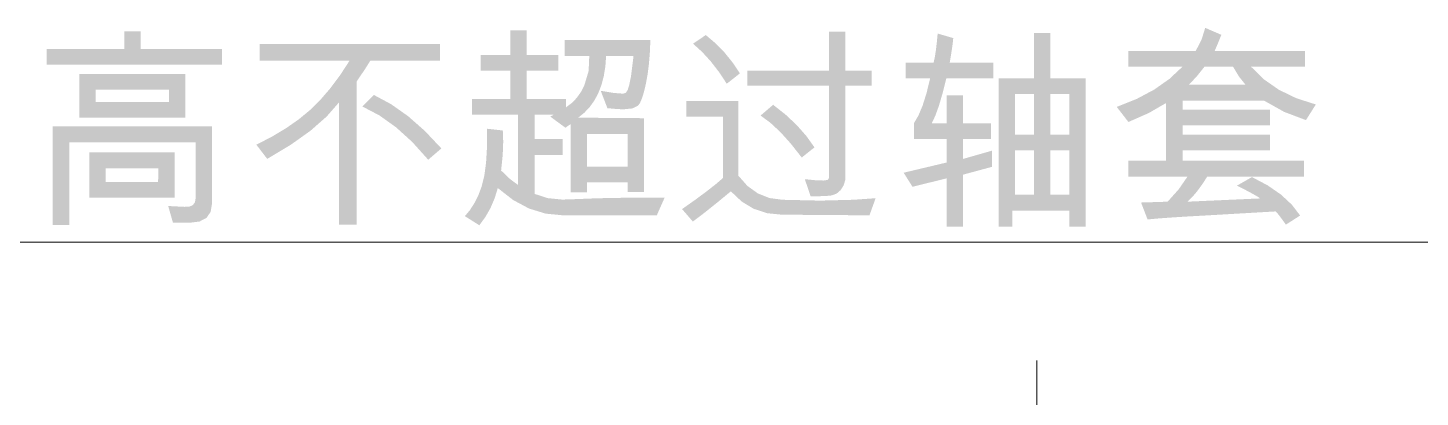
# Model space of a CAD drawing. Header units: millimetres. Extents: x 3 to 591, y 5 to 206.
# Drawn here: x 173.71 to 199.8, y 148.65 to 155.57 of the extents above; entities that cross this region are included whole.
import ezdxf

# ---------------------------------------------------------------- set-up
doc = ezdxf.new("R2010")
doc.units = ezdxf.units.MM

msp = doc.modelspace()

# ---------------------------------------------------------------- hatches: boundary and pattern name
at = {"true_color": 0x0000ff}
h = msp.add_hatch(color=5, dxfattribs=at)
h.paths.add_polyline_path([(185.640696, 152.382996), (185.494624, 152.05392), (183.735696, 152.05392), (183.411374, 152.085856), (183.099869, 152.181664), (182.801179, 152.341345), (182.515305, 152.564897), (182.454542, 152.369129), (182.376468, 152.187728), (182.281133, 152.020589), (182.168591, 151.86761), (181.897393, 152.038486), (181.993494, 152.153604), (182.078329, 152.285569), (182.151796, 152.434276), (182.21379, 152.599623), (182.262263, 152.797217), (182.295232, 153.042663), (182.312699, 153.335858), (182.314663, 153.676698), (182.60846, 153.644728), (182.616729, 153.434715), (182.606807, 153.182534), (182.577041, 152.893972), (182.746127, 152.732742), (182.894541, 152.622774), (182.894541, 153.940179), (182.029684, 153.940179), (182.029684, 154.237284), (182.746816, 154.237284), (182.746816, 154.764246), (182.191742, 154.764246), (182.191742, 155.061351), (182.746816, 155.061351), (182.746816, 155.522718), (183.05274, 155.522718), (183.05274, 155.061351), (183.650809, 155.061351), (183.650809, 154.764246), (183.05274, 154.764246), (183.05274, 154.237284), (183.792471, 154.237284), (183.792471, 154.078534), (183.89914, 154.158004), (183.991804, 154.252511), (184.070516, 154.362005), (184.135327, 154.486433), (184.216769, 154.757149), (184.229585, 155.043161), (183.76932, 155.043161), (183.76932, 155.340266), (185.374459, 155.340266), (185.364442, 155.105035), (185.346829, 154.88882), (185.321671, 154.691623), (185.28902, 154.513443), (185.252451, 154.361307), (185.215571, 154.243072), (185.178485, 154.158736), (185.141295, 154.1083), (185.03553, 154.057726), (184.868994, 154.041051), (184.744282, 154.046426), (184.569133, 154.062549), (184.444007, 154.387766), (184.690538, 154.347596), (184.865136, 154.334298), (184.913436, 154.350972), (184.948921, 154.401546), (184.978686, 154.500007), (185.011759, 154.66172), (185.058612, 155.043161), (184.545431, 155.043161), (184.530704, 154.846533), (184.501411, 154.664691), (184.457558, 154.497642), (184.399152, 154.345391), (184.326199, 154.207946), (184.238706, 154.085312), (184.136678, 153.977497), (184.020123, 153.884506), (185.255396, 153.874584), (185.255396, 152.492136), (184.949472, 152.492136), (184.949472, 152.670179), (184.186039, 152.670179), (184.186039, 152.483868), (183.877909, 152.483868), (183.877909, 153.761585), (183.781447, 153.696542), (183.498673, 153.90435), (183.562063, 153.940179), (183.202671, 153.940179), (183.202671, 153.482119), (183.731837, 153.482119), (183.731837, 153.185014), (183.202671, 153.185014), (183.202671, 152.456307), (183.451889, 152.375968), (183.718057, 152.349372), (183.77553, 152.350612), (183.886798, 152.354333), (184.051912, 152.360534), (184.270926, 152.369215), (184.540763, 152.377492), (184.859072, 152.382514), (185.225751, 152.384331)])
h.paths.add_polyline_path([(184.949472, 152.967284), (184.949472, 153.579133), (184.186039, 153.579133), (184.186039, 152.967284)])
h = msp.add_hatch(color=5, dxfattribs=at)
h.paths.add_polyline_path([(197.845063, 154.132002), (197.659855, 153.838755), (197.252645, 153.992476), (196.876027, 154.20366), (195.347507, 154.20366), (195.347507, 154.037193), (196.984616, 154.037193), (196.984616, 153.741741), (195.347507, 153.741741), (195.347507, 153.567557), (196.984616, 153.567557), (196.984616, 153.270452), (195.347507, 153.270452), (195.347507, 153.076425), (197.624026, 153.076425), (197.624026, 152.780973), (195.81163, 152.780973), (195.711499, 152.628114), (195.616224, 152.498613), (195.525911, 152.39247), (195.440662, 152.309684), (196.806574, 152.370869), (196.732573, 152.416861), (196.634595, 152.472155), (196.512638, 152.53675), (196.366704, 152.610648), (196.648926, 152.771051), (196.944093, 152.614368), (197.192907, 152.441976), (197.395315, 152.253874), (197.551266, 152.050062), (197.284477, 151.879736), (197.211106, 151.980729), (197.154735, 152.055574), (197.115418, 152.104374), (197.093206, 152.127232), (195.831474, 152.05392), (195.465708, 152.033646), (195.153893, 152.014095), (194.896027, 151.995164), (194.692112, 151.97675), (194.569742, 152.293699), (195.06749, 152.309684), (195.2733, 152.539128), (195.440662, 152.780973), (194.333271, 152.780973), (194.333271, 153.076425), (195.039929, 153.076425), (195.039929, 154.159563), (194.714092, 153.971392), (194.333271, 153.803478), (194.113887, 154.086251), (194.485544, 154.234476), (194.815033, 154.409677), (195.102354, 154.611955), (195.347507, 154.841416), (194.333271, 154.841416), (194.333271, 155.136316), (195.595003, 155.136316), (195.703179, 155.346191), (195.772494, 155.568469), (196.07456, 155.43728), (196.003591, 155.261166), (195.949985, 155.136316), (197.640011, 155.136316), (197.640011, 154.841416), (196.629082, 154.841416), (196.870084, 154.604531), (197.15315, 154.407334), (197.478178, 154.249824)])
h.paths.add_polyline_path([(196.52821, 154.500765), (196.40336, 154.657861), (196.293392, 154.841416), (195.760367, 154.841416), (195.613606, 154.657861), (195.464365, 154.500765)])
h = msp.add_hatch(color=5, dxfattribs=at)
h.paths.add_polyline_path([(177.349192, 154.876694), (174.057885, 154.876694), (174.057885, 155.173799), (175.513094, 155.173799), (175.513094, 155.502874), (175.821223, 155.502874), (175.821223, 155.173799), (177.349192, 155.173799)])
h.paths.add_polyline_path([(176.661826, 153.884506), (174.67249, 153.884506), (174.67249, 154.70251), (176.661826, 154.70251)])
h.paths.add_polyline_path([(176.349838, 154.179406), (176.354248, 154.40761), (174.980068, 154.40761), (174.980068, 154.179406)])
h.paths.add_polyline_path([(177.159574, 152.277714), (177.133537, 152.119274), (177.055463, 152.006102), (176.925402, 151.9382), (176.743406, 151.915565), (176.42756, 151.915565), (176.338263, 152.228656), (176.646392, 152.21267), (176.736102, 152.217313), (176.800181, 152.245261), (176.838629, 152.296464), (176.851444, 152.370869), (176.851444, 153.424793), (174.486731, 153.424793), (174.486731, 151.872019), (174.174743, 151.872019), (174.174743, 153.721898), (177.159574, 153.721898)])
h.paths.add_polyline_path([(176.458979, 152.382996), (174.85825, 152.382996), (174.85825, 153.234623), (176.458979, 153.234623)])
h.paths.add_polyline_path([(176.149196, 152.677896), (176.153055, 152.937518), (175.165828, 152.937518), (175.165828, 152.677896)])
h = msp.add_hatch(color=5, dxfattribs=at)
h.paths.add_polyline_path([(181.43183, 154.954415), (180.127103, 154.954415), (180.019961, 154.784847), (179.868583, 154.56195), (179.868583, 151.879736), (179.536751, 151.879736), (179.536751, 154.167831), (179.305861, 153.904057), (179.005104, 153.64018), (178.634481, 153.376096), (178.193991, 153.111702), (177.990593, 153.377388), (178.285148, 153.53035), (178.551179, 153.689927), (178.788683, 153.856119), (178.997663, 154.028925), (179.189684, 154.218879), (179.377106, 154.436479), (179.559877, 154.681676), (179.737945, 154.954415), (178.052329, 154.954415), (178.052329, 155.263096), (181.43183, 155.263096)])
h.paths.add_polyline_path([(181.457737, 153.307935), (181.210792, 153.096268), (180.912921, 153.427506), (180.607969, 153.704328), (180.295887, 153.926683), (179.976621, 154.094519), (180.192146, 154.310596), (180.515546, 154.136954), (180.834243, 153.911998), (181.14829, 153.635676)])
h = msp.add_hatch(color=5, dxfattribs=at)
h.paths.add_polyline_path([(189.518282, 154.48478), (189.028251, 154.48478), (189.028251, 152.719788), (188.996143, 152.616022), (188.940057, 152.526312), (188.863576, 152.460166), (188.769731, 152.427093), (188.706695, 152.419858), (188.620145, 152.414691), (188.510135, 152.41159), (188.376715, 152.410557), (188.268676, 152.731364), (188.458915, 152.712278), (188.619801, 152.706008), (188.695455, 152.717239), (188.720673, 152.751208), (188.720673, 154.48478), (187.188846, 154.48478), (187.188846, 154.764246), (188.720673, 154.764246), (188.720673, 155.499016), (189.028251, 155.499016), (189.028251, 154.764246), (189.518282, 154.764246)])
h.paths.add_polyline_path([(187.052144, 154.714636), (186.805751, 154.520609), (186.65806, 154.743334), (186.503547, 154.942702), (186.342214, 155.118712), (186.174058, 155.271364), (186.412735, 155.433421), (186.59473, 155.279331), (186.761998, 155.108135), (186.914487, 154.919887)])
h.paths.add_polyline_path([(189.595452, 152.374728), (189.480248, 152.05392), (187.840382, 152.066047), (187.564732, 152.093349), (187.313214, 152.175325), (187.085777, 152.312079), (186.88237, 152.503712), (186.663658, 152.323241), (186.472128, 152.168711), (186.307676, 152.040019), (186.1702, 151.937063), (185.968455, 152.170778), (186.218578, 152.347727), (186.429891, 152.504056), (186.602447, 152.639819), (186.736298, 152.755066), (186.736298, 153.900491), (186.049484, 153.900491), (186.049484, 154.195392), (187.02293, 154.195392), (187.02293, 152.796959), (187.194186, 152.603792), (187.388799, 152.464162), (187.60677, 152.378069), (187.848099, 152.345513), (188.558616, 152.329528), (189.182591, 152.345513)])
h.paths.add_polyline_path([(188.450026, 153.327779), (188.210799, 153.13761), (188.005032, 153.399187), (187.807792, 153.617511), (187.61913, 153.792531), (187.439098, 153.924194), (187.674466, 154.125939), (187.907114, 153.943013), (188.113923, 153.748976), (188.294894, 153.543881)])
h = msp.add_hatch(color=5, dxfattribs=at)
h.paths.add_polyline_path([(193.531466, 151.842254), (193.225542, 151.842254), (193.225542, 152.143217), (192.157838, 152.143217), (192.157838, 151.842254), (191.899318, 151.842254), (191.899318, 154.621481), (192.561879, 154.621481), (192.561879, 155.473109), (192.868354, 155.473109), (192.868354, 154.621481), (193.531466, 154.621481)])
h.paths.add_polyline_path([(193.225542, 153.567557), (193.225542, 154.32603), (192.868354, 154.32603), (192.868354, 153.567557)])
h.paths.add_polyline_path([(192.561879, 153.567557), (192.561879, 154.32603), (192.206896, 154.32603), (192.206896, 153.567557)])
h.paths.add_polyline_path([(193.225542, 152.440322), (193.225542, 153.270452), (192.868354, 153.270452), (192.868354, 152.440322)])
h.paths.add_polyline_path([(192.561879, 152.440322), (192.561879, 153.270452), (192.206896, 153.270452), (192.206896, 152.440322)])
h.paths.add_polyline_path([(191.802304, 154.621481), (190.919808, 154.621481), (190.850855, 154.343875), (190.782831, 154.111331), (190.715635, 153.923849), (190.649162, 153.781429), (190.928077, 153.781429), (190.928077, 154.302327), (191.235655, 154.302327), (191.235655, 153.781429), (191.756553, 153.781429), (191.756553, 153.486529), (191.235655, 153.486529), (191.235655, 153.111702), (191.778602, 153.266594), (191.778602, 152.963426), (191.235655, 152.816802), (191.235655, 151.842254), (190.928077, 151.842254), (190.928077, 152.747349), (190.286462, 152.58915), (190.120546, 152.852631), (190.308417, 152.897228), (190.471438, 152.935934), (190.609615, 152.968748), (190.722956, 152.995672), (190.811465, 153.016704), (190.875151, 153.031845), (190.914019, 153.041095), (190.928077, 153.044454), (190.928077, 153.486529), (190.313471, 153.486529), (190.313471, 153.781429), (190.397515, 153.923849), (190.47608, 154.111331), (190.549271, 154.343875), (190.617191, 154.621481), (190.155824, 154.621481), (190.155824, 154.918586), (190.682786, 154.918586), (190.703034, 155.009623), (190.722404, 155.130528), (190.740844, 155.2812), (190.758302, 155.461533), (191.050446, 155.376095), (191.044538, 155.311818), (191.031705, 155.214106), (191.011844, 155.083012), (190.984852, 154.918586), (191.802304, 154.918586)])

# ---------------------------------------------------------------- linework, layer by layer
at = {"color": 5, "lineweight": 0, "true_color": 0x0000ff}
msp.add_lwpolyline([(207.821389, 151.553333), (144.709444, 151.553333)], dxfattribs=at)
at = {"color": 7, "lineweight": 0}
msp.add_lwpolyline([(192.616667, 142.592778), (192.616667, 149.330833)], dxfattribs=at)

doc.saveas('drawing.dxf')
